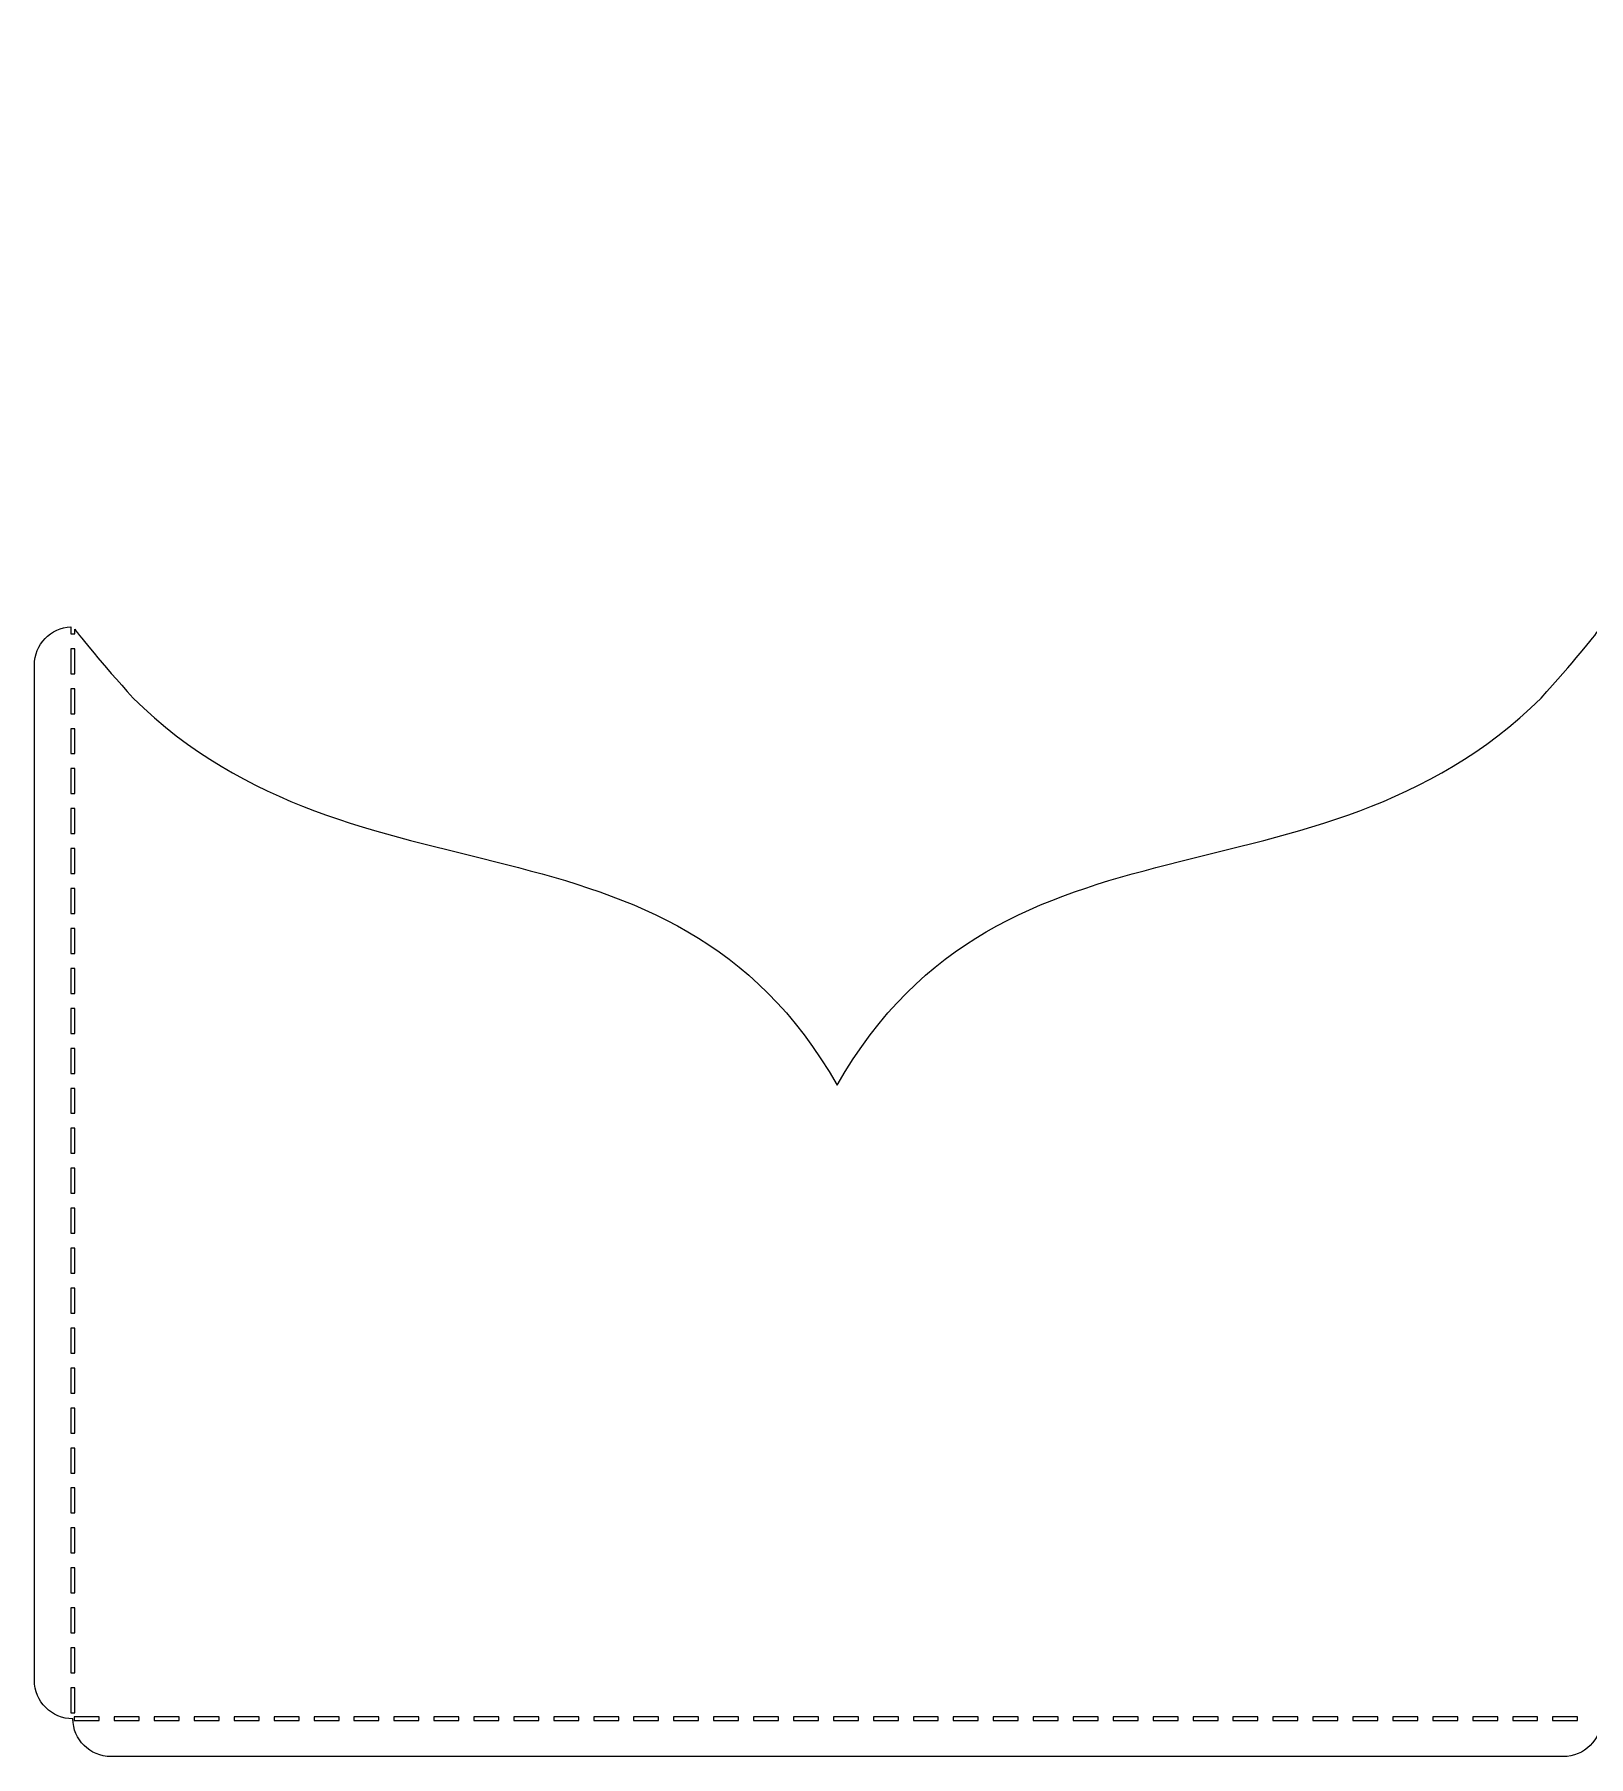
# Model space of a CAD drawing. Extents: x 4 to 996, y -885 to -333.
# Drawn here: x 4 to 502, y -885 to -333 of the extents above; entities that cross this region are included whole.
import ezdxf

# ---------------------------------------------------------------- set-up
doc = ezdxf.new("R2010")
doc.units = 0
doc.header["$MEASUREMENT"] = 0
doc.layers.add('Layer 1', color=7, linetype='Continuous', lineweight=0)

msp = doc.modelspace()

# ---------------------------------------------------------------- linework, layer by layer
at = {"layer": 'Layer 1'}
for points, knots in [([(988.01, -523.51), (988.01, -523.51), (988.01, -522.31), (988.01, -522.31), (988.01, -522.31), (995.6, -522.31), (995.6, -522.31), (994.06, -519.71), (987.43, -508.75), (976.61, -493.32), (915.92, -416.15), (835.68, -441.59), (779.72, -379.01), (779.69, -378.91), (779.66, -378.78), (779.64, -378.67), (779.62, -378.55), (779.62, -378.43), (779.59, -378.33), (778.88, -377.7), (778.17, -377.07), (777.45, -376.42), (767.82, -365.1), (758.94, -351.02), (751.05, -333.19), (697.25, -454.78), (597.57, -401.66), (525.49, -493.32), (520.19, -500.87), (515.9, -507.36), (512.71, -512.32), (511.66, -513.96), (510.72, -515.45), (509.91, -516.73), (508.19, -519.5), (507.04, -521.41), (506.51, -522.31), (506.51, -522.31), (509.51, -522.31), (509.51, -522.31), (509.51, -522.31), (509.51, -523.51), (509.51, -523.51), (509.51, -523.51), (506.75, -523.51), (506.75, -523.51), (506.75, -523.51), (506.75, -527.55), (506.75, -527.55), (506.75, -527.55), (505.55, -527.55), (505.55, -527.55), (505.55, -527.55), (505.55, -523.7), (505.55, -523.7), (503.62, -526.19), (497.13, -534.42), (486.81, -545.82), (414.73, -616.75), (315.05, -575.65), (261.25, -669.75), (207.45, -575.65), (107.77, -616.75), (35.68, -545.82), (25.36, -534.42), (18.86, -526.18), (16.94, -523.7), (16.94, -523.7), (16.94, -525.18), (16.94, -525.18), (16.94, -525.18), (15.74, -525.18), (15.74, -525.18), (15.74, -525.18), (15.74, -522.94), (15.74, -522.94), (9.23, -523.26), (4.04, -528.62), (4.04, -535.22), (4.04, -535.22), (4.04, -860.48), (4.04, -860.48), (4.04, -867.27), (9.54, -872.78), (16.34, -872.78), (16.34, -872.78), (16.34, -872.78), (16.34, -872.78), (16.41, -879.47), (21.85, -884.88), (28.55, -884.88), (28.55, -884.88), (493.93, -884.88), (493.93, -884.88), (500.64, -884.88), (506.07, -879.48), (506.15, -872.79), (506.15, -872.79), (505.55, -872.79), (505.55, -872.79), (505.55, -872.79), (505.55, -865.22), (505.55, -865.22), (505.55, -865.22), (506.75, -865.22), (506.75, -865.22), (506.75, -865.22), (506.75, -872.78), (506.75, -872.78), (506.75, -872.78), (995.96, -872.78), (995.96, -872.78), (995.96, -872.78), (995.96, -523.51), (995.96, -523.51), (995.96, -523.51), (988.01, -523.51), (988.01, -523.51)], [0, 0, 0, 0, 1, 1, 1, 2, 2, 2, 3, 3, 3, 4, 4, 4, 5, 5, 5, 6, 6, 6, 7, 7, 7, 8, 8, 8, 9, 9, 9, 10, 10, 10, 11, 11, 11, 12, 12, 12, 13, 13, 13, 14, 14, 14, 15, 15, 15, 16, 16, 16, 17, 17, 17, 18, 18, 18, 19, 19, 19, 20, 20, 20, 21, 21, 21, 22, 22, 22, 23, 23, 23, 24, 24, 24, 25, 25, 25, 26, 26, 26, 27, 27, 27, 28, 28, 28, 29, 29, 29, 30, 30, 30, 31, 31, 31, 32, 32, 32, 33, 33, 33, 34, 34, 34, 35, 35, 35, 36, 36, 36, 37, 37, 37, 38, 38, 38, 39, 39, 39, 39]), ([(15.74, -529.98), (15.74, -529.98), (16.94, -529.98), (16.94, -529.98), (16.94, -529.98), (16.94, -537.99), (16.94, -537.99), (16.94, -537.99), (15.74, -537.99), (15.74, -537.99), (15.74, -537.99), (15.74, -529.98), (15.74, -529.98)], [0, 0, 0, 0, 1, 1, 1, 2, 2, 2, 3, 3, 3, 4, 4, 4, 4]), ([(15.74, -542.79), (15.74, -542.79), (16.94, -542.79), (16.94, -542.79), (16.94, -542.79), (16.94, -550.79), (16.94, -550.79), (16.94, -550.79), (15.74, -550.79), (15.74, -550.79), (15.74, -550.79), (15.74, -542.79), (15.74, -542.79)], [0, 0, 0, 0, 1, 1, 1, 2, 2, 2, 3, 3, 3, 4, 4, 4, 4]), ([(15.74, -555.59), (15.74, -555.59), (16.94, -555.59), (16.94, -555.59), (16.94, -555.59), (16.94, -563.59), (16.94, -563.59), (16.94, -563.59), (15.74, -563.59), (15.74, -563.59), (15.74, -563.59), (15.74, -555.59), (15.74, -555.59)], [0, 0, 0, 0, 1, 1, 1, 2, 2, 2, 3, 3, 3, 4, 4, 4, 4]), ([(15.74, -568.39), (15.74, -568.39), (16.94, -568.39), (16.94, -568.39), (16.94, -568.39), (16.94, -576.39), (16.94, -576.39), (16.94, -576.39), (15.74, -576.39), (15.74, -576.39), (15.74, -576.39), (15.74, -568.39), (15.74, -568.39)], [0, 0, 0, 0, 1, 1, 1, 2, 2, 2, 3, 3, 3, 4, 4, 4, 4]), ([(15.74, -581.19), (15.74, -581.19), (16.94, -581.19), (16.94, -581.19), (16.94, -581.19), (16.94, -589.2), (16.94, -589.2), (16.94, -589.2), (15.74, -589.2), (15.74, -589.2), (15.74, -589.2), (15.74, -581.19), (15.74, -581.19)], [0, 0, 0, 0, 1, 1, 1, 2, 2, 2, 3, 3, 3, 4, 4, 4, 4]), ([(15.74, -594), (15.74, -594), (16.94, -594), (16.94, -594), (16.94, -594), (16.94, -602), (16.94, -602), (16.94, -602), (15.74, -602), (15.74, -602), (15.74, -602), (15.74, -594), (15.74, -594)], [0, 0, 0, 0, 1, 1, 1, 2, 2, 2, 3, 3, 3, 4, 4, 4, 4]), ([(15.74, -606.8), (15.74, -606.8), (16.94, -606.8), (16.94, -606.8), (16.94, -606.8), (16.94, -614.8), (16.94, -614.8), (16.94, -614.8), (15.74, -614.8), (15.74, -614.8), (15.74, -614.8), (15.74, -606.8), (15.74, -606.8)], [0, 0, 0, 0, 1, 1, 1, 2, 2, 2, 3, 3, 3, 4, 4, 4, 4]), ([(15.74, -619.6), (15.74, -619.6), (16.94, -619.6), (16.94, -619.6), (16.94, -619.6), (16.94, -627.6), (16.94, -627.6), (16.94, -627.6), (15.74, -627.6), (15.74, -627.6), (15.74, -627.6), (15.74, -619.6), (15.74, -619.6)], [0, 0, 0, 0, 1, 1, 1, 2, 2, 2, 3, 3, 3, 4, 4, 4, 4]), ([(15.74, -632.4), (15.74, -632.4), (16.94, -632.4), (16.94, -632.4), (16.94, -632.4), (16.94, -640.41), (16.94, -640.41), (16.94, -640.41), (15.74, -640.41), (15.74, -640.41), (15.74, -640.41), (15.74, -632.4), (15.74, -632.4)], [0, 0, 0, 0, 1, 1, 1, 2, 2, 2, 3, 3, 3, 4, 4, 4, 4]), ([(15.74, -645.21), (15.74, -645.21), (16.94, -645.21), (16.94, -645.21), (16.94, -645.21), (16.94, -653.21), (16.94, -653.21), (16.94, -653.21), (15.74, -653.21), (15.74, -653.21), (15.74, -653.21), (15.74, -645.21), (15.74, -645.21)], [0, 0, 0, 0, 1, 1, 1, 2, 2, 2, 3, 3, 3, 4, 4, 4, 4]), ([(15.74, -658.01), (15.74, -658.01), (16.94, -658.01), (16.94, -658.01), (16.94, -658.01), (16.94, -666.01), (16.94, -666.01), (16.94, -666.01), (15.74, -666.01), (15.74, -666.01), (15.74, -666.01), (15.74, -658.01), (15.74, -658.01)], [0, 0, 0, 0, 1, 1, 1, 2, 2, 2, 3, 3, 3, 4, 4, 4, 4]), ([(15.74, -670.81), (15.74, -670.81), (16.94, -670.81), (16.94, -670.81), (16.94, -670.81), (16.94, -678.81), (16.94, -678.81), (16.94, -678.81), (15.74, -678.81), (15.74, -678.81), (15.74, -678.81), (15.74, -670.81), (15.74, -670.81)], [0, 0, 0, 0, 1, 1, 1, 2, 2, 2, 3, 3, 3, 4, 4, 4, 4]), ([(15.74, -683.61), (15.74, -683.61), (16.94, -683.61), (16.94, -683.61), (16.94, -683.61), (16.94, -691.62), (16.94, -691.62), (16.94, -691.62), (15.74, -691.62), (15.74, -691.62), (15.74, -691.62), (15.74, -683.61), (15.74, -683.61)], [0, 0, 0, 0, 1, 1, 1, 2, 2, 2, 3, 3, 3, 4, 4, 4, 4]), ([(15.74, -696.42), (15.74, -696.42), (16.94, -696.42), (16.94, -696.42), (16.94, -696.42), (16.94, -704.42), (16.94, -704.42), (16.94, -704.42), (15.74, -704.42), (15.74, -704.42), (15.74, -704.42), (15.74, -696.42), (15.74, -696.42)], [0, 0, 0, 0, 1, 1, 1, 2, 2, 2, 3, 3, 3, 4, 4, 4, 4]), ([(15.74, -709.22), (15.74, -709.22), (16.94, -709.22), (16.94, -709.22), (16.94, -709.22), (16.94, -717.22), (16.94, -717.22), (16.94, -717.22), (15.74, -717.22), (15.74, -717.22), (15.74, -717.22), (15.74, -709.22), (15.74, -709.22)], [0, 0, 0, 0, 1, 1, 1, 2, 2, 2, 3, 3, 3, 4, 4, 4, 4]), ([(15.74, -722.02), (15.74, -722.02), (16.94, -722.02), (16.94, -722.02), (16.94, -722.02), (16.94, -730.02), (16.94, -730.02), (16.94, -730.02), (15.74, -730.02), (15.74, -730.02), (15.74, -730.02), (15.74, -722.02), (15.74, -722.02)], [0, 0, 0, 0, 1, 1, 1, 2, 2, 2, 3, 3, 3, 4, 4, 4, 4]), ([(15.74, -734.82), (15.74, -734.82), (16.94, -734.82), (16.94, -734.82), (16.94, -734.82), (16.94, -742.83), (16.94, -742.83), (16.94, -742.83), (15.74, -742.83), (15.74, -742.83), (15.74, -742.83), (15.74, -734.82), (15.74, -734.82)], [0, 0, 0, 0, 1, 1, 1, 2, 2, 2, 3, 3, 3, 4, 4, 4, 4]), ([(15.74, -747.63), (15.74, -747.63), (16.94, -747.63), (16.94, -747.63), (16.94, -747.63), (16.94, -755.63), (16.94, -755.63), (16.94, -755.63), (15.74, -755.63), (15.74, -755.63), (15.74, -755.63), (15.74, -747.63), (15.74, -747.63)], [0, 0, 0, 0, 1, 1, 1, 2, 2, 2, 3, 3, 3, 4, 4, 4, 4]), ([(15.74, -760.43), (15.74, -760.43), (16.94, -760.43), (16.94, -760.43), (16.94, -760.43), (16.94, -768.43), (16.94, -768.43), (16.94, -768.43), (15.74, -768.43), (15.74, -768.43), (15.74, -768.43), (15.74, -760.43), (15.74, -760.43)], [0, 0, 0, 0, 1, 1, 1, 2, 2, 2, 3, 3, 3, 4, 4, 4, 4]), ([(15.74, -773.23), (15.74, -773.23), (16.94, -773.23), (16.94, -773.23), (16.94, -773.23), (16.94, -781.23), (16.94, -781.23), (16.94, -781.23), (15.74, -781.23), (15.74, -781.23), (15.74, -781.23), (15.74, -773.23), (15.74, -773.23)], [0, 0, 0, 0, 1, 1, 1, 2, 2, 2, 3, 3, 3, 4, 4, 4, 4]), ([(15.74, -786.03), (15.74, -786.03), (16.94, -786.03), (16.94, -786.03), (16.94, -786.03), (16.94, -794.04), (16.94, -794.04), (16.94, -794.04), (15.74, -794.04), (15.74, -794.04), (15.74, -794.04), (15.74, -786.03), (15.74, -786.03)], [0, 0, 0, 0, 1, 1, 1, 2, 2, 2, 3, 3, 3, 4, 4, 4, 4]), ([(15.74, -798.84), (15.74, -798.84), (16.94, -798.84), (16.94, -798.84), (16.94, -798.84), (16.94, -806.84), (16.94, -806.84), (16.94, -806.84), (15.74, -806.84), (15.74, -806.84), (15.74, -806.84), (15.74, -798.84), (15.74, -798.84)], [0, 0, 0, 0, 1, 1, 1, 2, 2, 2, 3, 3, 3, 4, 4, 4, 4]), ([(15.74, -811.64), (15.74, -811.64), (16.94, -811.64), (16.94, -811.64), (16.94, -811.64), (16.94, -819.64), (16.94, -819.64), (16.94, -819.64), (15.74, -819.64), (15.74, -819.64), (15.74, -819.64), (15.74, -811.64), (15.74, -811.64)], [0, 0, 0, 0, 1, 1, 1, 2, 2, 2, 3, 3, 3, 4, 4, 4, 4]), ([(15.74, -824.44), (15.74, -824.44), (16.94, -824.44), (16.94, -824.44), (16.94, -824.44), (16.94, -832.44), (16.94, -832.44), (16.94, -832.44), (15.74, -832.44), (15.74, -832.44), (15.74, -832.44), (15.74, -824.44), (15.74, -824.44)], [0, 0, 0, 0, 1, 1, 1, 2, 2, 2, 3, 3, 3, 4, 4, 4, 4]), ([(15.74, -837.24), (15.74, -837.24), (16.94, -837.24), (16.94, -837.24), (16.94, -837.24), (16.94, -845.25), (16.94, -845.25), (16.94, -845.25), (15.74, -845.25), (15.74, -845.25), (15.74, -845.25), (15.74, -837.24), (15.74, -837.24)], [0, 0, 0, 0, 1, 1, 1, 2, 2, 2, 3, 3, 3, 4, 4, 4, 4]), ([(15.74, -850.05), (15.74, -850.05), (16.94, -850.05), (16.94, -850.05), (16.94, -850.05), (16.94, -858.05), (16.94, -858.05), (16.94, -858.05), (15.74, -858.05), (15.74, -858.05), (15.74, -858.05), (15.74, -850.05), (15.74, -850.05)], [0, 0, 0, 0, 1, 1, 1, 2, 2, 2, 3, 3, 3, 4, 4, 4, 4]), ([(15.74, -870.85), (15.74, -870.85), (15.74, -862.85), (15.74, -862.85), (15.74, -862.85), (16.94, -862.85), (16.94, -862.85), (16.94, -862.85), (16.94, -870.85), (16.94, -870.85), (16.94, -870.85), (15.74, -870.85), (15.74, -870.85)], [0, 0, 0, 0, 1, 1, 1, 2, 2, 2, 3, 3, 3, 4, 4, 4, 4]), ([(24.82, -873.38), (24.82, -873.38), (16.82, -873.38), (16.82, -873.38), (16.82, -873.38), (16.82, -872.18), (16.82, -872.18), (16.82, -872.18), (24.82, -872.18), (24.82, -872.18), (24.82, -872.18), (24.82, -873.38), (24.82, -873.38)], [0, 0, 0, 0, 1, 1, 1, 2, 2, 2, 3, 3, 3, 4, 4, 4, 4]), ([(37.62, -873.38), (37.62, -873.38), (29.62, -873.38), (29.62, -873.38), (29.62, -873.38), (29.62, -872.18), (29.62, -872.18), (29.62, -872.18), (37.62, -872.18), (37.62, -872.18), (37.62, -872.18), (37.62, -873.38), (37.62, -873.38)], [0, 0, 0, 0, 1, 1, 1, 2, 2, 2, 3, 3, 3, 4, 4, 4, 4]), ([(50.42, -873.38), (50.42, -873.38), (42.42, -873.38), (42.42, -873.38), (42.42, -873.38), (42.42, -872.18), (42.42, -872.18), (42.42, -872.18), (50.42, -872.18), (50.42, -872.18), (50.42, -872.18), (50.42, -873.38), (50.42, -873.38)], [0, 0, 0, 0, 1, 1, 1, 2, 2, 2, 3, 3, 3, 4, 4, 4, 4]), ([(63.23, -873.38), (63.23, -873.38), (55.22, -873.38), (55.22, -873.38), (55.22, -873.38), (55.22, -872.18), (55.22, -872.18), (55.22, -872.18), (63.23, -872.18), (63.23, -872.18), (63.23, -872.18), (63.23, -873.38), (63.23, -873.38)], [0, 0, 0, 0, 1, 1, 1, 2, 2, 2, 3, 3, 3, 4, 4, 4, 4]), ([(76.03, -873.38), (76.03, -873.38), (68.03, -873.38), (68.03, -873.38), (68.03, -873.38), (68.03, -872.18), (68.03, -872.18), (68.03, -872.18), (76.03, -872.18), (76.03, -872.18), (76.03, -872.18), (76.03, -873.38), (76.03, -873.38)], [0, 0, 0, 0, 1, 1, 1, 2, 2, 2, 3, 3, 3, 4, 4, 4, 4]), ([(88.83, -873.38), (88.83, -873.38), (80.83, -873.38), (80.83, -873.38), (80.83, -873.38), (80.83, -872.18), (80.83, -872.18), (80.83, -872.18), (88.83, -872.18), (88.83, -872.18), (88.83, -872.18), (88.83, -873.38), (88.83, -873.38)], [0, 0, 0, 0, 1, 1, 1, 2, 2, 2, 3, 3, 3, 4, 4, 4, 4]), ([(101.63, -873.38), (101.63, -873.38), (93.63, -873.38), (93.63, -873.38), (93.63, -873.38), (93.63, -872.18), (93.63, -872.18), (93.63, -872.18), (101.63, -872.18), (101.63, -872.18), (101.63, -872.18), (101.63, -873.38), (101.63, -873.38)], [0, 0, 0, 0, 1, 1, 1, 2, 2, 2, 3, 3, 3, 4, 4, 4, 4]), ([(114.44, -873.38), (114.44, -873.38), (106.43, -873.38), (106.43, -873.38), (106.43, -873.38), (106.43, -872.18), (106.43, -872.18), (106.43, -872.18), (114.44, -872.18), (114.44, -872.18), (114.44, -872.18), (114.44, -873.38), (114.44, -873.38)], [0, 0, 0, 0, 1, 1, 1, 2, 2, 2, 3, 3, 3, 4, 4, 4, 4]), ([(127.24, -873.38), (127.24, -873.38), (119.24, -873.38), (119.24, -873.38), (119.24, -873.38), (119.24, -872.18), (119.24, -872.18), (119.24, -872.18), (127.24, -872.18), (127.24, -872.18), (127.24, -872.18), (127.24, -873.38), (127.24, -873.38)], [0, 0, 0, 0, 1, 1, 1, 2, 2, 2, 3, 3, 3, 4, 4, 4, 4]), ([(140.04, -873.38), (140.04, -873.38), (132.04, -873.38), (132.04, -873.38), (132.04, -873.38), (132.04, -872.18), (132.04, -872.18), (132.04, -872.18), (140.04, -872.18), (140.04, -872.18), (140.04, -872.18), (140.04, -873.38), (140.04, -873.38)], [0, 0, 0, 0, 1, 1, 1, 2, 2, 2, 3, 3, 3, 4, 4, 4, 4]), ([(152.84, -873.38), (152.84, -873.38), (144.84, -873.38), (144.84, -873.38), (144.84, -873.38), (144.84, -872.18), (144.84, -872.18), (144.84, -872.18), (152.84, -872.18), (152.84, -872.18), (152.84, -872.18), (152.84, -873.38), (152.84, -873.38)], [0, 0, 0, 0, 1, 1, 1, 2, 2, 2, 3, 3, 3, 4, 4, 4, 4]), ([(165.65, -873.38), (165.65, -873.38), (157.64, -873.38), (157.64, -873.38), (157.64, -873.38), (157.64, -872.18), (157.64, -872.18), (157.64, -872.18), (165.65, -872.18), (165.65, -872.18), (165.65, -872.18), (165.65, -873.38), (165.65, -873.38)], [0, 0, 0, 0, 1, 1, 1, 2, 2, 2, 3, 3, 3, 4, 4, 4, 4]), ([(178.45, -873.38), (178.45, -873.38), (170.45, -873.38), (170.45, -873.38), (170.45, -873.38), (170.45, -872.18), (170.45, -872.18), (170.45, -872.18), (178.45, -872.18), (178.45, -872.18), (178.45, -872.18), (178.45, -873.38), (178.45, -873.38)], [0, 0, 0, 0, 1, 1, 1, 2, 2, 2, 3, 3, 3, 4, 4, 4, 4]), ([(191.25, -873.38), (191.25, -873.38), (183.25, -873.38), (183.25, -873.38), (183.25, -873.38), (183.25, -872.18), (183.25, -872.18), (183.25, -872.18), (191.25, -872.18), (191.25, -872.18), (191.25, -872.18), (191.25, -873.38), (191.25, -873.38)], [0, 0, 0, 0, 1, 1, 1, 2, 2, 2, 3, 3, 3, 4, 4, 4, 4]), ([(204.05, -873.38), (204.05, -873.38), (196.05, -873.38), (196.05, -873.38), (196.05, -873.38), (196.05, -872.18), (196.05, -872.18), (196.05, -872.18), (204.05, -872.18), (204.05, -872.18), (204.05, -872.18), (204.05, -873.38), (204.05, -873.38)], [0, 0, 0, 0, 1, 1, 1, 2, 2, 2, 3, 3, 3, 4, 4, 4, 4]), ([(216.86, -873.38), (216.86, -873.38), (208.85, -873.38), (208.85, -873.38), (208.85, -873.38), (208.85, -872.18), (208.85, -872.18), (208.85, -872.18), (216.86, -872.18), (216.86, -872.18), (216.86, -872.18), (216.86, -873.38), (216.86, -873.38)], [0, 0, 0, 0, 1, 1, 1, 2, 2, 2, 3, 3, 3, 4, 4, 4, 4]), ([(229.66, -873.38), (229.66, -873.38), (221.66, -873.38), (221.66, -873.38), (221.66, -873.38), (221.66, -872.18), (221.66, -872.18), (221.66, -872.18), (229.66, -872.18), (229.66, -872.18), (229.66, -872.18), (229.66, -873.38), (229.66, -873.38)], [0, 0, 0, 0, 1, 1, 1, 2, 2, 2, 3, 3, 3, 4, 4, 4, 4]), ([(242.46, -873.38), (242.46, -873.38), (234.46, -873.38), (234.46, -873.38), (234.46, -873.38), (234.46, -872.18), (234.46, -872.18), (234.46, -872.18), (242.46, -872.18), (242.46, -872.18), (242.46, -872.18), (242.46, -873.38), (242.46, -873.38)], [0, 0, 0, 0, 1, 1, 1, 2, 2, 2, 3, 3, 3, 4, 4, 4, 4]), ([(255.26, -873.38), (255.26, -873.38), (247.26, -873.38), (247.26, -873.38), (247.26, -873.38), (247.26, -872.18), (247.26, -872.18), (247.26, -872.18), (255.26, -872.18), (255.26, -872.18), (255.26, -872.18), (255.26, -873.38), (255.26, -873.38)], [0, 0, 0, 0, 1, 1, 1, 2, 2, 2, 3, 3, 3, 4, 4, 4, 4]), ([(268.07, -873.38), (268.07, -873.38), (260.06, -873.38), (260.06, -873.38), (260.06, -873.38), (260.06, -872.18), (260.06, -872.18), (260.06, -872.18), (268.07, -872.18), (268.07, -872.18), (268.07, -872.18), (268.07, -873.38), (268.07, -873.38)], [0, 0, 0, 0, 1, 1, 1, 2, 2, 2, 3, 3, 3, 4, 4, 4, 4]), ([(280.87, -873.38), (280.87, -873.38), (272.87, -873.38), (272.87, -873.38), (272.87, -873.38), (272.87, -872.18), (272.87, -872.18), (272.87, -872.18), (280.87, -872.18), (280.87, -872.18), (280.87, -872.18), (280.87, -873.38), (280.87, -873.38)], [0, 0, 0, 0, 1, 1, 1, 2, 2, 2, 3, 3, 3, 4, 4, 4, 4]), ([(293.67, -873.38), (293.67, -873.38), (285.67, -873.38), (285.67, -873.38), (285.67, -873.38), (285.67, -872.18), (285.67, -872.18), (285.67, -872.18), (293.67, -872.18), (293.67, -872.18), (293.67, -872.18), (293.67, -873.38), (293.67, -873.38)], [0, 0, 0, 0, 1, 1, 1, 2, 2, 2, 3, 3, 3, 4, 4, 4, 4]), ([(306.47, -873.38), (306.47, -873.38), (298.47, -873.38), (298.47, -873.38), (298.47, -873.38), (298.47, -872.18), (298.47, -872.18), (298.47, -872.18), (306.47, -872.18), (306.47, -872.18), (306.47, -872.18), (306.47, -873.38), (306.47, -873.38)], [0, 0, 0, 0, 1, 1, 1, 2, 2, 2, 3, 3, 3, 4, 4, 4, 4]), ([(319.28, -873.38), (319.28, -873.38), (311.27, -873.38), (311.27, -873.38), (311.27, -873.38), (311.27, -872.18), (311.27, -872.18), (311.27, -872.18), (319.28, -872.18), (319.28, -872.18), (319.28, -872.18), (319.28, -873.38), (319.28, -873.38)], [0, 0, 0, 0, 1, 1, 1, 2, 2, 2, 3, 3, 3, 4, 4, 4, 4]), ([(332.08, -873.38), (332.08, -873.38), (324.08, -873.38), (324.08, -873.38), (324.08, -873.38), (324.08, -872.18), (324.08, -872.18), (324.08, -872.18), (332.08, -872.18), (332.08, -872.18), (332.08, -872.18), (332.08, -873.38), (332.08, -873.38)], [0, 0, 0, 0, 1, 1, 1, 2, 2, 2, 3, 3, 3, 4, 4, 4, 4]), ([(344.88, -873.38), (344.88, -873.38), (336.88, -873.38), (336.88, -873.38), (336.88, -873.38), (336.88, -872.18), (336.88, -872.18), (336.88, -872.18), (344.88, -872.18), (344.88, -872.18), (344.88, -872.18), (344.88, -873.38), (344.88, -873.38)], [0, 0, 0, 0, 1, 1, 1, 2, 2, 2, 3, 3, 3, 4, 4, 4, 4]), ([(357.68, -873.38), (357.68, -873.38), (349.68, -873.38), (349.68, -873.38), (349.68, -873.38), (349.68, -872.18), (349.68, -872.18), (349.68, -872.18), (357.68, -872.18), (357.68, -872.18), (357.68, -872.18), (357.68, -873.38), (357.68, -873.38)], [0, 0, 0, 0, 1, 1, 1, 2, 2, 2, 3, 3, 3, 4, 4, 4, 4]), ([(370.49, -873.38), (370.49, -873.38), (362.48, -873.38), (362.48, -873.38), (362.48, -873.38), (362.48, -872.18), (362.48, -872.18), (362.48, -872.18), (370.49, -872.18), (370.49, -872.18), (370.49, -872.18), (370.49, -873.38), (370.49, -873.38)], [0, 0, 0, 0, 1, 1, 1, 2, 2, 2, 3, 3, 3, 4, 4, 4, 4]), ([(383.29, -873.38), (383.29, -873.38), (375.29, -873.38), (375.29, -873.38), (375.29, -873.38), (375.29, -872.18), (375.29, -872.18), (375.29, -872.18), (383.29, -872.18), (383.29, -872.18), (383.29, -872.18), (383.29, -873.38), (383.29, -873.38)], [0, 0, 0, 0, 1, 1, 1, 2, 2, 2, 3, 3, 3, 4, 4, 4, 4]), ([(396.09, -873.38), (396.09, -873.38), (388.09, -873.38), (388.09, -873.38), (388.09, -873.38), (388.09, -872.18), (388.09, -872.18), (388.09, -872.18), (396.09, -872.18), (396.09, -872.18), (396.09, -872.18), (396.09, -873.38), (396.09, -873.38)], [0, 0, 0, 0, 1, 1, 1, 2, 2, 2, 3, 3, 3, 4, 4, 4, 4]), ([(408.89, -873.38), (408.89, -873.38), (400.89, -873.38), (400.89, -873.38), (400.89, -873.38), (400.89, -872.18), (400.89, -872.18), (400.89, -872.18), (408.89, -872.18), (408.89, -872.18), (408.89, -872.18), (408.89, -873.38), (408.89, -873.38)], [0, 0, 0, 0, 1, 1, 1, 2, 2, 2, 3, 3, 3, 4, 4, 4, 4]), ([(421.7, -873.38), (421.7, -873.38), (413.69, -873.38), (413.69, -873.38), (413.69, -873.38), (413.69, -872.18), (413.69, -872.18), (413.69, -872.18), (421.7, -872.18), (421.7, -872.18), (421.7, -872.18), (421.7, -873.38), (421.7, -873.38)], [0, 0, 0, 0, 1, 1, 1, 2, 2, 2, 3, 3, 3, 4, 4, 4, 4]), ([(434.5, -873.38), (434.5, -873.38), (426.5, -873.38), (426.5, -873.38), (426.5, -873.38), (426.5, -872.18), (426.5, -872.18), (426.5, -872.18), (434.5, -872.18), (434.5, -872.18), (434.5, -872.18), (434.5, -873.38), (434.5, -873.38)], [0, 0, 0, 0, 1, 1, 1, 2, 2, 2, 3, 3, 3, 4, 4, 4, 4]), ([(447.3, -873.38), (447.3, -873.38), (439.3, -873.38), (439.3, -873.38), (439.3, -873.38), (439.3, -872.18), (439.3, -872.18), (439.3, -872.18), (447.3, -872.18), (447.3, -872.18), (447.3, -872.18), (447.3, -873.38), (447.3, -873.38)], [0, 0, 0, 0, 1, 1, 1, 2, 2, 2, 3, 3, 3, 4, 4, 4, 4]), ([(460.1, -873.38), (460.1, -873.38), (452.1, -873.38), (452.1, -873.38), (452.1, -873.38), (452.1, -872.18), (452.1, -872.18), (452.1, -872.18), (460.1, -872.18), (460.1, -872.18), (460.1, -872.18), (460.1, -873.38), (460.1, -873.38)], [0, 0, 0, 0, 1, 1, 1, 2, 2, 2, 3, 3, 3, 4, 4, 4, 4]), ([(472.91, -873.38), (472.91, -873.38), (464.91, -873.38), (464.91, -873.38), (464.91, -873.38), (464.91, -872.18), (464.91, -872.18), (464.91, -872.18), (472.91, -872.18), (472.91, -872.18), (472.91, -872.18), (472.91, -873.38), (472.91, -873.38)], [0, 0, 0, 0, 1, 1, 1, 2, 2, 2, 3, 3, 3, 4, 4, 4, 4]), ([(485.71, -873.38), (485.71, -873.38), (477.71, -873.38), (477.71, -873.38), (477.71, -873.38), (477.71, -872.18), (477.71, -872.18), (477.71, -872.18), (485.71, -872.18), (485.71, -872.18), (485.71, -872.18), (485.71, -873.38), (485.71, -873.38)], [0, 0, 0, 0, 1, 1, 1, 2, 2, 2, 3, 3, 3, 4, 4, 4, 4]), ([(498.51, -873.38), (498.51, -873.38), (490.51, -873.38), (490.51, -873.38), (490.51, -873.38), (490.51, -872.18), (490.51, -872.18), (490.51, -872.18), (498.51, -872.18), (498.51, -872.18), (498.51, -872.18), (498.51, -873.38), (498.51, -873.38)], [0, 0, 0, 0, 1, 1, 1, 2, 2, 2, 3, 3, 3, 4, 4, 4, 4])]:
    msp.add_open_spline(points, degree=3, knots=knots, dxfattribs=at)

doc.saveas('drawing.dxf')
